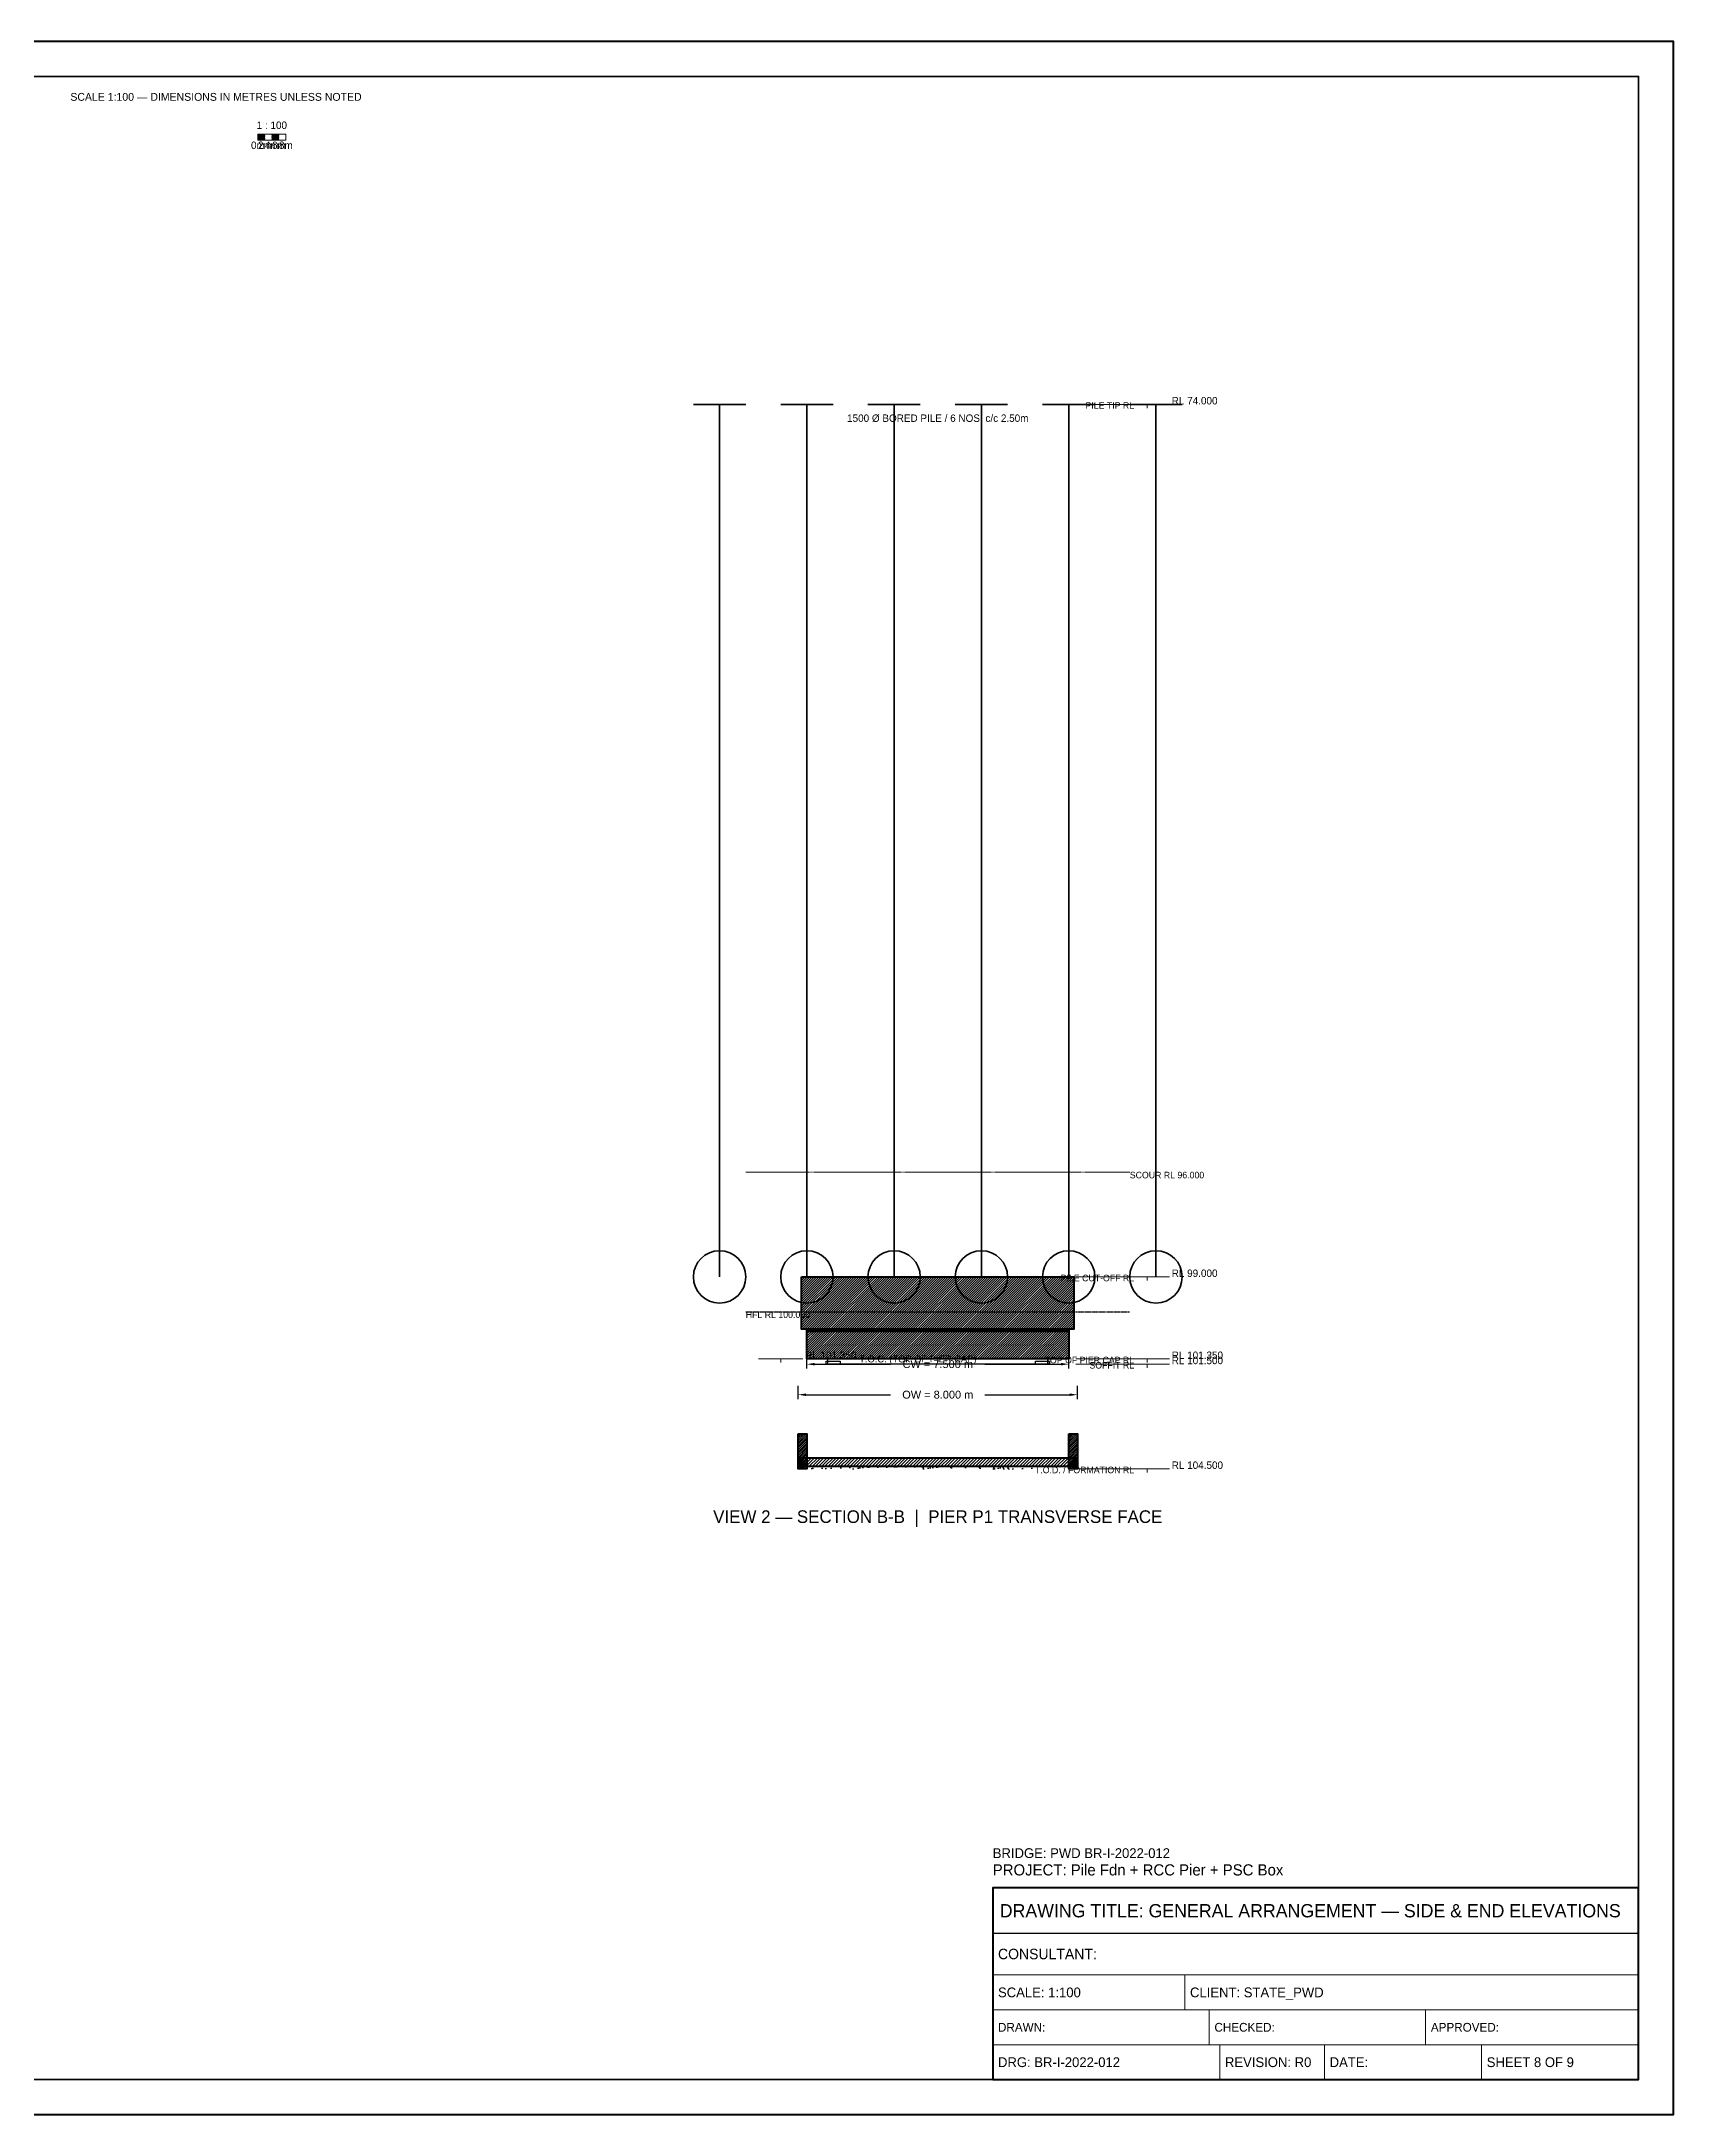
# Model space of a CAD drawing. Header units: metres. Extents: x 0 to 841, y 0 to 594.
# Drawn here: x 374 to 841, y 0 to 594 of the extents above; entities that cross this region are included whole.
import ezdxf
from ezdxf.enums import TextEntityAlignment as Align

# ---------------------------------------------------------------- set-up
doc = ezdxf.new("R2010")
doc.units = ezdxf.units.M
doc.linetypes.add('DASHED', pattern=[0.5, 0.375, -0.125])
doc.linetypes.add('DASHED2', pattern=[0.25, 0.1875, -0.0625])
for name, color, linetype, lineweight in [('BORDER-INNER', 7, 'Continuous', 35), ('BORDER-OUTER', 7, 'Continuous', 70), ('CIVIL-HFL', 5, 'DASHED', 25), ('CIVIL-SCOUR', 1, 'DASHED2', 18), ('DIM-LEVEL', 3, 'Continuous', 18), ('DIM-LINEAR', 3, 'Continuous', 18), ('FOUND-CAP', 2, 'Continuous', 35), ('FOUND-PILE', 4, 'Continuous', 35), ('STRUC-HATCHING', 8, 'Continuous', 18), ('SUB-BEARING', 5, 'Continuous', 25), ('SUB-PIER', 2, 'Continuous', 35), ('SUPER-DECK', 2, 'Continuous', 50), ('SUPER-KERB', 7, 'Continuous', 25), ('SUPER-PARAPET', 2, 'Continuous', 35), ('SUPER-WEARING', 8, 'Continuous', 25), ('SYM-SCALE', 7, 'Continuous', 13), ('TEXT-GENERAL', 7, 'Continuous', 18), ('TEXT-HEADER', 7, 'Continuous', 25), ('TEXT-LEVEL', 5, 'Continuous', 18), ('TEXT-SPEC', 7, 'Continuous', 13), ('TEXT-TITLE', 7, 'Continuous', 25), ('TITLEBLK-BOX', 7, 'Continuous', 50), ('TITLEBLK-TEXT', 7, 'Continuous', 18)]:
    doc.layers.add(name, color=color, linetype=linetype, lineweight=lineweight)
doc.styles.add('BRIDGE_STD', font='Arial.ttf')
doc.dimstyles.new('pmb100', dxfattribs={"dimtxt": 2.5, "dimasz": 0.9375, "dimexe": 2.5, "dimexo": 2.5, "dimtad": 0, "dimtih": 1, "dimdec": 0, "dimtxsty": 'BRIDGE_STD', "dimcen": 2.5, "dimazin": 3, "dimtfac": 1, "dimtmove": 0, "dimatfit": 3})

msp = doc.modelspace()

# ---------------------------------------------------------------- hatches: boundary and pattern name
at = {"layer": 'STRUC-HATCHING'}
h = msp.add_hatch(dxfattribs=at)
h.set_pattern_fill('ANSI31', scale=0.15)
h.paths.add_polyline_path([(591.25, 240), (669.25, 240), (669.25, 225), (591.25, 225)])
h = msp.add_hatch(dxfattribs=at)
h.set_pattern_fill('ANSI31', scale=0.15)
h.paths.add_polyline_path([(592.75, 225), (667.75, 225), (667.75, 224.5), (592.75, 224.5)])
h = msp.add_hatch(dxfattribs=at)
h.set_pattern_fill('ANSI31', scale=0.15)
h.paths.add_polyline_path([(592.75, 224.5), (667.75, 224.5), (667.75, 216.5), (592.75, 216.5)])
h = msp.add_hatch(dxfattribs=at)
h.set_pattern_fill('ANSI31', scale=0.12)
h.paths.add_polyline_path([(590.25, 195), (592.75, 195), (592.75, 185), (590.25, 185)])
h = msp.add_hatch(dxfattribs=at)
h.set_pattern_fill('ANSI31', scale=0.12)
h.paths.add_polyline_path([(667.75, 195), (670.25, 195), (670.25, 185), (667.75, 185)])
h = msp.add_hatch(dxfattribs=at)
h.set_pattern_fill('ANSI31', scale=0.2)
h.paths.add_polyline_path([(590.25, 188.15), (670.25, 188.15), (670.25, 185.65), (590.25, 185.65)])
h = msp.add_hatch(dxfattribs=at)
h.set_pattern_fill('ANSI31', scale=0.14)
h.paths.add_polyline_path([(592.75, 185), (590.25, 185), (590.25, 187.2), (591, 188.08), (592.75, 186.32)])
h = msp.add_hatch(dxfattribs=at)
h.set_pattern_fill('ANSI31', scale=0.14)
h.paths.add_polyline_path([(667.75, 185), (670.25, 185), (670.25, 187.2), (669.5, 188.08), (667.75, 186.32)])
at = {"layer": 'SUPER-WEARING'}
h = msp.add_hatch(dxfattribs=at)
h.set_pattern_fill('AR-SAND', scale=0.04)
h.paths.add_polyline_path([(592.75, 185.65), (667.75, 185.65), (667.75, 185), (592.75, 185)])
at = {"layer": 'SYM-SCALE'}
h = msp.add_hatch(dxfattribs=at)
h.set_pattern_fill('SOLID')
h.paths.add_polyline_path([(435.5, 565.75), (437.5, 565.75), (437.5, 567.45), (435.5, 567.45)])
h = msp.add_hatch(dxfattribs=at)
h.set_pattern_fill('SOLID')
h.paths.add_polyline_path([(439.5, 565.75), (441.5, 565.75), (441.5, 567.45), (439.5, 567.45)])

# ---------------------------------------------------------------- linework, layer by layer
at = {"layer": 'BORDER-INNER'}
msp.add_lwpolyline([(10, 10), (831, 10), (831, 584), (10, 584), (10, 10)], dxfattribs=at)
at = {"layer": 'BORDER-OUTER'}
msp.add_lwpolyline([(0, 0), (841, 0), (841, 594), (0, 594), (0, 0)], dxfattribs=at)
at = {"layer": 'CIVIL-HFL', "color": 5, "linetype": 'DASHED'}
msp.add_line((575.25, 230), (685.25, 230), dxfattribs=at)
at = {"layer": 'CIVIL-SCOUR', "color": 1, "linetype": 'DASHED2'}
msp.add_line((575.25, 270), (685.25, 270), dxfattribs=at)
at = {"layer": 'DIM-LEVEL', "color": 5}
for p, q in [((690.25, 490), (669.75, 490)), ((690.25, 240), (669.75, 240)), ((690.25, 216.5), (669.75, 216.5)), ((690.25, 215), (669.75, 215)), ((690.25, 185), (669.75, 185))]:
    msp.add_line(p, q, dxfattribs=at)
at = {"layer": 'DIM-LEVEL'}
for p, q in [((683.875, 490), (696.625, 490)), ((690.25, 490), (690.25, 488.938)), ((683.875, 240), (696.625, 240)), ((690.25, 240), (690.25, 238.937)), ((578.875, 216.5), (591.625, 216.5)), ((585.25, 216.5), (585.25, 215.438)), ((683.875, 216.5), (696.625, 216.5)), ((683.875, 215), (696.625, 215)), ((690.25, 216.5), (690.25, 215.438)), ((690.25, 215), (690.25, 213.937)), ((683.875, 185), (696.625, 185)), ((690.25, 185), (690.25, 183.937))]:
    msp.add_line(p, q, dxfattribs=at)
at = {"layer": 'FOUND-CAP', "lineweight": 40}
msp.add_lwpolyline([(591.25, 240), (669.25, 240), (669.25, 225), (591.25, 225), (591.25, 240)], dxfattribs=at)
at = {"layer": 'FOUND-PILE', "color": 4, "lineweight": 35}
for p, q in [((560.25, 490), (575.25, 490)), ((567.75, 240), (567.75, 490)), ((585.25, 490), (600.25, 490)), ((592.75, 240), (592.75, 490)), ((610.25, 490), (625.25, 490)), ((617.75, 240), (617.75, 490)), ((635.25, 490), (650.25, 490)), ((642.75, 240), (642.75, 490)), ((660.25, 490), (675.25, 490)), ((667.75, 240), (667.75, 490)), ((685.25, 490), (700.25, 490)), ((692.75, 240), (692.75, 490))]:
    msp.add_line(p, q, dxfattribs=at)
at = {"layer": 'FOUND-PILE', "color": 4}
for centre in [(567.75, 240), (592.75, 240), (617.75, 240), (642.75, 240), (667.75, 240), (692.75, 240)]:
    msp.add_circle(centre, 7.5, dxfattribs=at)
at = {"layer": 'SUB-BEARING', "lineweight": 30}
for points in [[(598.25, 215.825), (602.25, 215.825), (602.25, 215), (598.25, 215), (598.25, 215.825)], [(658.25, 215.825), (662.25, 215.825), (662.25, 215), (658.25, 215), (658.25, 215.825)]]:
    msp.add_lwpolyline(points, dxfattribs=at)
at = {"layer": 'SUB-PIER', "lineweight": 50}
for points in [[(592.75, 225), (667.75, 225), (667.75, 224.5), (592.75, 224.5), (592.75, 225)], [(592.75, 224.5), (667.75, 224.5), (667.75, 216.5), (592.75, 216.5), (592.75, 224.5)]]:
    msp.add_lwpolyline(points, dxfattribs=at)
at = {"layer": 'SUB-PIER', "lineweight": 30}
msp.add_lwpolyline([(598.75, 216.5), (661.75, 216.5), (661.75, 215), (598.75, 215), (598.75, 216.5)], dxfattribs=at)
at = {"layer": 'SUPER-DECK', "lineweight": 50}
msp.add_lwpolyline([(590.25, 188.15), (670.25, 188.15), (670.25, 185.65), (590.25, 185.65), (590.25, 188.15)], dxfattribs=at)
at = {"layer": 'SUPER-KERB', "lineweight": 35}
for points in [[(592.75, 185), (590.25, 185), (590.25, 187.2), (591, 188.08), (592.75, 186.32), (592.75, 185)], [(667.75, 185), (670.25, 185), (670.25, 187.2), (669.5, 188.08), (667.75, 186.32), (667.75, 185)]]:
    msp.add_lwpolyline(points, dxfattribs=at)
at = {"layer": 'SUPER-PARAPET', "lineweight": 40}
for points in [[(590.25, 195), (592.75, 195), (592.75, 185), (590.25, 185), (590.25, 195)], [(667.75, 195), (670.25, 195), (670.25, 185), (667.75, 185), (667.75, 195)]]:
    msp.add_lwpolyline(points, dxfattribs=at)
at = {"layer": 'SYM-SCALE'}
msp.add_lwpolyline([(435.5, 565.75), (443.5, 565.75), (443.5, 567.45), (435.5, 567.45), (435.5, 565.75)], dxfattribs=at)
at = {"layer": 'TITLEBLK-BOX', "lineweight": 50}
msp.add_lwpolyline([(646, 10), (831, 10), (831, 65), (646, 65), (646, 10)], dxfattribs=at)
at = {"layer": 'TITLEBLK-BOX', "lineweight": 30}
msp.add_lwpolyline([(646, 52), (831, 52), (831, 65), (646, 65), (646, 52)], dxfattribs=at)
at = {"layer": 'TITLEBLK-BOX', "lineweight": 18}
for points in [[(646, 40), (831, 40), (831, 52), (646, 52), (646, 40)], [(646, 30), (701, 30), (701, 40), (646, 40), (646, 30)], [(701, 30), (831, 30), (831, 40), (701, 40), (701, 30)], [(646, 20), (708, 20), (708, 30), (646, 30), (646, 20)], [(708, 20), (770, 20), (770, 30), (708, 30), (708, 20)], [(770, 20), (831, 20), (831, 30), (770, 30), (770, 20)], [(646, 10), (711, 10), (711, 20), (646, 20), (646, 10)], [(711, 10), (741, 10), (741, 20), (711, 20), (711, 10)], [(741, 10), (786, 10), (786, 20), (741, 20), (741, 10)], [(786, 10), (831, 10), (831, 20), (786, 20), (786, 10)]]:
    msp.add_lwpolyline(points, dxfattribs=at)

# ---------------------------------------------------------------- texts
at = {"layer": 'CIVIL-HFL', "color": 5}
msp.add_text('HFL RL 100.000', height=1.875, dxfattribs=at).set_placement((575.25, 228.25))
at = {"layer": 'CIVIL-SCOUR', "color": 1}
msp.add_text('SCOUR RL 96.000', height=1.875, dxfattribs=at).set_placement((685.25, 268.25))
at = {"layer": 'TEXT-GENERAL'}
for s, p in [('1 : 100', (439.5, 568.938)), ('0m', (435.5, 563.2)), ('2m', (437.5, 563.2)), ('4m', (439.5, 563.2)), ('6m', (441.5, 563.2)), ('8m', (443.5, 563.2)), ('1500 Ø BORED PILE / 6 NOS  c/c 2.50m', (630.25, 485))]:
    msp.add_text(s, height=2.125, dxfattribs=at).set_placement(p, align=Align.CENTER)
at = {"layer": 'TEXT-HEADER'}
msp.add_text('T.O.C. (TOP OF PIER CAP)', height=2, dxfattribs=at).set_placement((607.75, 215.5))
msp.add_text('VIEW 2 — SECTION B-B  |  PIER P1 TRANSVERSE FACE', height=3.625, dxfattribs=at).set_placement((630.25, 169.5), align=Align.CENTER)
at = {"layer": 'TEXT-LEVEL'}
for s, p in [('PILE TIP RL', (686.5, 488.75)), ('PILE CUT-OFF RL', (686.5, 238.75)), ('TOP OF PIER CAP RL', (686.5, 215.25)), ('SOFFIT RL', (686.5, 213.75)), ('T.O.D. / FORMATION RL', (686.5, 183.75))]:
    msp.add_text(s, height=1.875, dxfattribs=at).set_placement(p, align=Align.RIGHT)
for s, p in [('RL 74.000', (697.263, 490)), ('RL 99.000', (697.263, 240)), ('RL 101.350', (592.263, 216.5)), ('RL 101.350', (697.263, 216.5)), ('RL 101.500', (697.263, 215)), ('RL 104.500', (697.263, 185))]:
    msp.add_text(s, height=2.125, dxfattribs=at).set_placement(p)
at = {"layer": 'TEXT-SPEC', "color": 8}
msp.add_text('SCALE 1:100 — DIMENSIONS IN METRES UNLESS NOTED', height=2.25, dxfattribs=at).set_placement((423.5, 577), align=Align.CENTER)
at = {"layer": 'TEXT-TITLE'}
for s, height, p in [('PROJECT: Pile Fdn + RCC Pier + PSC Box', 3.2, (646, 68.5)), ('DRAWING TITLE: GENERAL ARRANGEMENT — SIDE & END ELEVATIONS', 3.8, (648, 56.5))]:
    msp.add_text(s, height=height, dxfattribs=at).set_placement(p)
at = {"layer": 'TITLEBLK-TEXT'}
for s, height, p in [('BRIDGE: PWD BR-I-2022-012', 2.8, (646, 73.5)), ('CONSULTANT: ', 3, (647.5, 44.5)), ('SCALE: 1:100', 2.8, (647.5, 33.6)), ('CLIENT: STATE_PWD', 2.8, (702.5, 33.6)), ('DRAWN: ', 2.5, (647.5, 23.75)), ('CHECKED: ', 2.5, (709.5, 23.75)), ('APPROVED: ', 2.5, (771.5, 23.75)), ('DRG: BR-I-2022-012', 2.8, (647.5, 13.6)), ('REVISION: R0', 2.8, (712.5, 13.6)), ('DATE: ', 2.8, (742.5, 13.6)), ('SHEET 8 OF 9', 2.8, (787.5, 13.6))]:
    msp.add_text(s, height=height, dxfattribs=at).set_placement(p)

# ---------------------------------------------------------------- dimensions: what is measured, and where the dimension line sits
at = {"layer": 'DIM-LINEAR'}
for base, p1, p2, text in [((592.75, 215), (592.75, 211.25), (667.75, 211.25), 'CW = 7.500 m'), ((590.25, 206.25), (590.25, 202.5), (670.25, 202.5), 'OW = 8.000 m')]:
    msp.add_linear_dim(base=base, p1=p1, p2=p2, text=text, dimstyle='pmb100', override={"dimtxt": 2.25, "dimasz": 2.25, "dimgap": 0.9, "dimclrt": 3}, dxfattribs=at).render()

doc.saveas('drawing.dxf')
